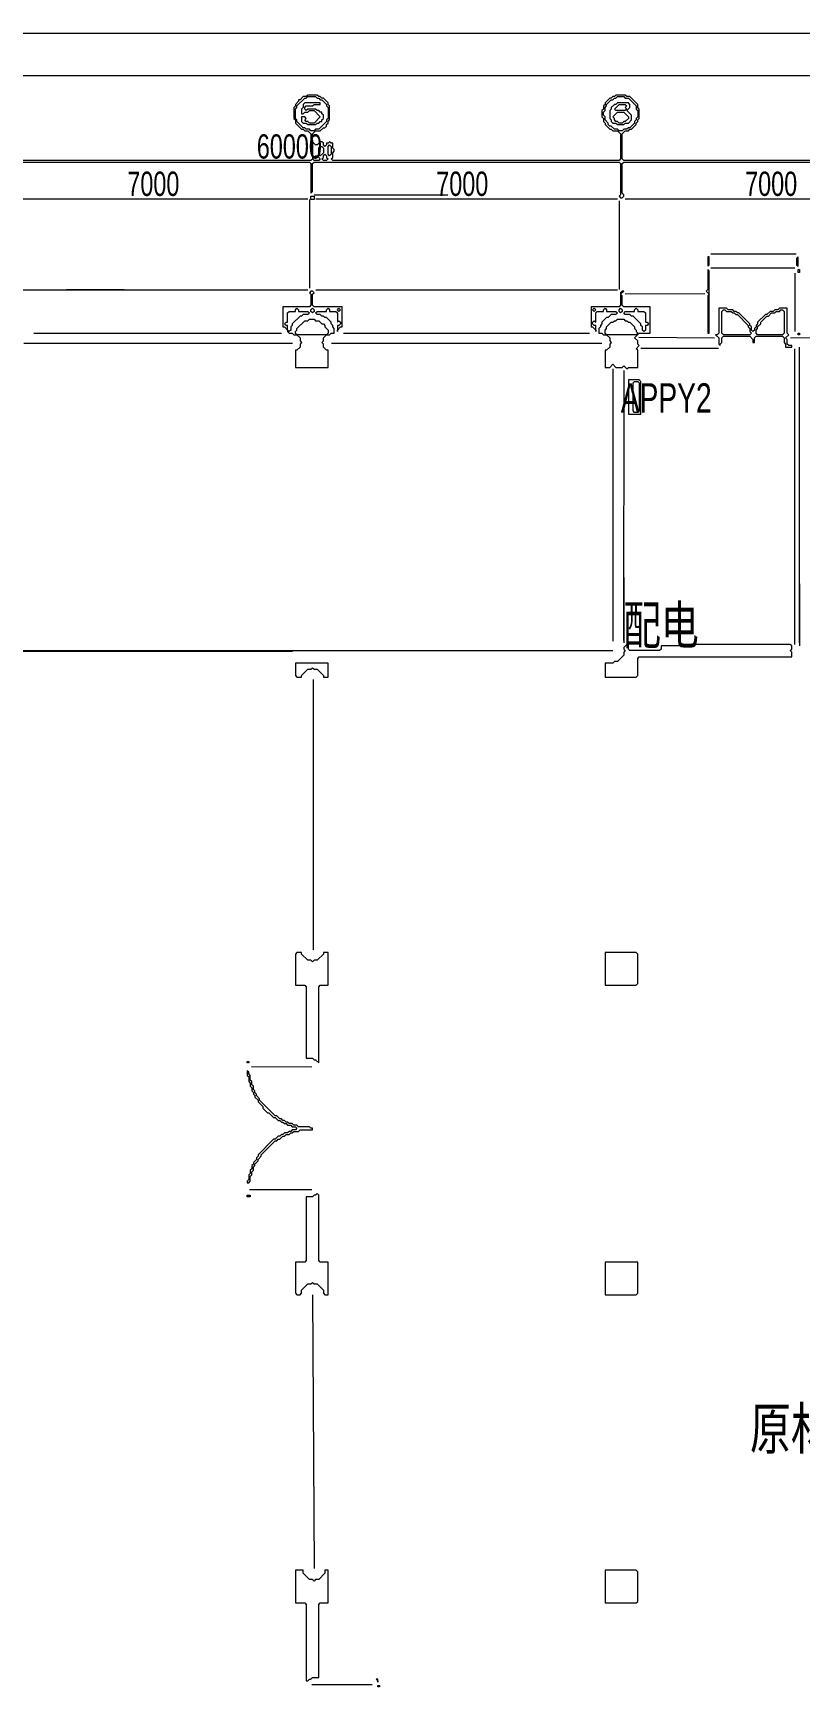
# Model space of a CAD drawing. Extents: x 67 to 3049, y 50 to 1736.
# Drawn here: x 1286 to 1779, y 673 to 1736 of the extents above; entities that cross this region are included whole.
import ezdxf

# ---------------------------------------------------------------- set-up
doc = ezdxf.new("R2010")
doc.units = 0
for name, color, linetype, lineweight in [('OCR_TEXT', 6, 'Continuous', 0), ('TRACE_CURVE', 6, 'Continuous', 0), ('TRACE_STRAIGHT', 5, 'Continuous', 0), ('TRACE_TEXT_SYMBOL', 6, 'Continuous', 0)]:
    doc.layers.add(name, color=color, linetype=linetype, lineweight=lineweight)
doc.styles.add('wqy-unicode', font='wqy-unicode.lff')

msp = doc.modelspace()

# ---------------------------------------------------------------- linework, layer by layer
at = {"layer": 'TRACE_CURVE', "color": 6}
for points in [[(1479, 1656), (1479, 1659), (1480, 1660), (1480, 1661), (1479, 1662), (1479, 1665), (1478, 1665), (1477, 1666), (1476, 1665), (1475, 1665), (1475, 1664), (1474, 1663), (1473, 1664), (1473, 1665), (1472, 1666), (1471, 1666), (1469, 1664), (1468, 1664), (1466, 1666), (1466, 1671), (1468, 1673), (1471, 1673), (1473, 1675), (1474, 1675), (1475, 1676), (1475, 1677), (1476, 1678), (1476, 1679), (1477, 1680), (1477, 1689), (1476, 1690), (1476, 1691), (1473, 1694), (1472, 1694), (1471, 1695), (1470, 1695), (1469, 1696), (1463, 1696), (1462, 1695), (1460, 1695), (1458, 1693), (1457, 1693), (1457, 1692), (1455, 1690), (1455, 1689), (1454, 1688), (1454, 1681), (1455, 1680), (1455, 1678), (1459, 1674), (1460, 1674), (1461, 1673), (1463, 1673), (1465, 1671), (1465, 1668), (1466, 1667), (1466, 1655), (1465, 1654), (1269, 1654)], [(1861, 1654), (1666, 1654), (1665, 1655), (1665, 1671), (1667, 1673), (1669, 1673), (1670, 1674), (1671, 1674), (1674, 1677), (1674, 1678), (1675, 1679), (1675, 1680), (1676, 1681), (1676, 1687), (1675, 1688), (1675, 1690), (1670, 1695), (1668, 1695), (1667, 1696), (1661, 1696), (1660, 1695), (1659, 1695), (1658, 1694), (1657, 1694), (1654, 1691), (1654, 1690), (1653, 1689), (1653, 1687), (1652, 1686), (1652, 1682), (1653, 1681), (1653, 1679), (1654, 1678), (1654, 1677), (1657, 1674), (1658, 1674), (1659, 1673), (1662, 1673), (1664, 1671), (1664, 1655), (1663, 1654), (1479, 1654), (1478, 1655), (1479, 1656)], [(1269, 1653), (1464, 1653), (1465, 1652), (1465, 1633), (1466, 1634), (1466, 1652), (1467, 1653), (1663, 1653), (1664, 1652), (1664, 1632), (1663, 1631), (1664, 1630), (1665, 1630), (1666, 1631), (1666, 1632), (1665, 1633), (1665, 1652), (1666, 1653), (1861, 1653)]]:
    msp.add_lwpolyline(points, dxfattribs=at)
for points in [[(1462, 1694), (1463, 1695), (1468, 1695), (1469, 1694), (1470, 1694), (1471, 1693), (1472, 1693), (1475, 1690), (1475, 1689), (1476, 1688), (1476, 1681), (1475, 1680), (1475, 1679), (1470, 1674), (1468, 1674), (1467, 1673), (1465, 1673), (1464, 1674), (1462, 1674), (1461, 1675), (1460, 1675), (1456, 1679), (1456, 1680), (1455, 1681), (1455, 1687), (1456, 1688), (1456, 1689), (1461, 1694)], [(1661, 1694), (1662, 1695), (1666, 1695), (1667, 1694), (1669, 1694), (1674, 1689), (1674, 1687), (1675, 1686), (1675, 1682), (1674, 1681), (1674, 1680), (1673, 1679), (1673, 1678), (1670, 1675), (1669, 1675), (1668, 1674), (1666, 1674), (1665, 1673), (1663, 1673), (1662, 1674), (1660, 1674), (1658, 1676), (1657, 1676), (1656, 1677), (1656, 1678), (1654, 1680), (1654, 1682), (1653, 1683), (1653, 1685), (1654, 1686), (1654, 1688), (1655, 1689), (1655, 1690), (1658, 1693), (1659, 1693), (1660, 1694)], [(1470, 1662), (1471, 1663), (1472, 1663), (1473, 1662), (1473, 1659), (1471, 1657), (1470, 1658)], [(1476, 1663), (1477, 1664), (1478, 1663), (1478, 1658), (1477, 1657), (1476, 1658)], [(1468, 1657), (1469, 1657), (1471, 1655), (1470, 1654), (1467, 1654), (1466, 1655)], [(1473, 1657), (1474, 1658), (1475, 1657), (1475, 1656), (1476, 1655), (1475, 1654), (1473, 1654), (1472, 1655), (1473, 1656)]]:
    msp.add_lwpolyline(points, close=True, dxfattribs=at)
at = {"layer": 'TRACE_STRAIGHT', "color": 5}
for p, q in [((68.1, 1735.9), (3046.9, 1735.9)), ((138.1, 1708.7), (3020.6, 1708.7)), ((1270.6, 1629.3), (1463.1, 1629.3)), ((1464, 1629), (1464, 1572)), ((1467, 1632), (1553, 1632)), ((1468.1, 1629.3), (1661.9, 1629.3)), ((1663, 1628), (1663, 1571)), ((1666.9, 1629.3), (1858.1, 1629.3)), ((1721.9, 1594), (1776.9, 1593.9)), ((1722, 1585), (1776, 1585)), ((1776.1, 1544.1), (1776.1, 1581.6)), ((1269.4, 1570.9), (1463.1, 1570.9)), ((1308, 1571), (1345, 1571)), ((1468.1, 1570.9), (1661.9, 1570.8)), ((1666.9, 1568.3), (1718.1, 1568.4)), ((1287, 1543), (1446, 1543)), ((1486, 1543), (1644, 1543)), ((1280.6, 1536.6), (1453.1, 1536.6)), ((1478.1, 1536.6), (1651.9, 1536.6)), ((1675.6, 1540.4), (1724.4, 1540)), ((1676.9, 1533.3), (1726.9, 1533.3)), ((1773.1, 1540.1), (1850.6, 1540.3)), ((1775.9, 1342.9), (1775.9, 1532.9)), ((1779, 1344.1), (1779, 1534.1)), ((1659, 1520), (1659, 1345)), ((1666, 1345.4), (1666.2, 1519.1)), ((1666, 1386), (1666, 1344)), ((1779, 1382), (1779, 1342)), ((872, 1339), (1659, 1339)), ((1279.4, 1338.6), (1453.1, 1338.6)), ((1466.4, 1320.4), (1466.4, 1146.6)), ((1426.9, 1071.7), (1465.6, 1071.6)), ((1425.6, 992.6), (1465.6, 992.7)), ((1466, 925), (1467, 749)), ((1465.6, 674.5), (1504.4, 674.6))]:
    msp.add_line(p, q, dxfattribs=at)
at = {"layer": 'TRACE_TEXT_SYMBOL', "color": 6}
for points in [[(1461, 1691), (1460, 1690), (1460, 1688), (1459, 1687), (1459, 1684), (1460, 1684), (1461, 1685), (1463, 1685), (1464, 1686), (1467, 1686), (1471, 1682), (1467, 1678), (1464, 1678), (1463, 1679), (1462, 1679), (1461, 1680), (1462, 1681), (1461, 1682), (1459, 1682), (1459, 1679), (1460, 1678), (1462, 1678), (1463, 1677), (1468, 1677), (1469, 1678), (1470, 1678), (1471, 1679), (1472, 1679), (1472, 1680), (1473, 1681), (1473, 1683), (1472, 1684), (1472, 1685), (1471, 1685), (1470, 1686), (1469, 1686), (1468, 1687), (1463, 1687), (1462, 1686), (1461, 1687), (1461, 1688), (1462, 1689), (1466, 1689), (1467, 1690), (1471, 1690), (1471, 1691)], [(1662, 1691), (1661, 1690), (1660, 1690), (1658, 1688), (1658, 1687), (1657, 1686), (1657, 1681), (1658, 1680), (1658, 1679), (1659, 1678), (1661, 1678), (1662, 1677), (1666, 1677), (1667, 1678), (1669, 1678), (1671, 1680), (1671, 1683), (1668, 1686), (1670, 1688), (1670, 1690), (1669, 1691)], [(1663, 1690), (1667, 1690), (1668, 1689), (1667, 1688), (1668, 1687), (1667, 1686), (1661, 1686), (1660, 1687)], [(1662, 1685), (1666, 1685), (1669, 1682), (1669, 1681), (1667, 1679), (1666, 1679), (1665, 1678), (1663, 1678), (1662, 1679), (1661, 1679), (1660, 1680), (1660, 1681), (1659, 1682)], [(1465, 1631), (1467, 1631), (1467, 1629), (1465, 1629)], [(1720, 1584), (1720, 1571), (1719, 1570), (1721, 1568), (1720, 1567), (1720, 1543), (1721, 1543), (1721, 1583)], [(1720, 1592), (1720, 1586), (1721, 1587), (1721, 1592)], [(1778, 1592), (1777, 1591), (1777, 1587), (1778, 1586)], [(1778, 1584), (1779, 1584), (1779, 1582), (1778, 1582)], [(1455, 1558), (1456, 1559), (1457, 1558), (1457, 1557), (1463, 1557), (1464, 1556), (1463, 1555), (1460, 1555), (1459, 1554), (1458, 1554), (1453, 1549), (1453, 1548), (1452, 1547), (1452, 1545), (1451, 1544), (1450, 1545), (1450, 1548), (1449, 1548), (1448, 1549), (1449, 1550), (1450, 1550), (1450, 1556), (1451, 1557), (1455, 1557)], [(1463, 1551), (1464, 1552), (1467, 1552), (1468, 1551), (1470, 1551), (1472, 1549), (1473, 1549), (1474, 1548), (1474, 1547), (1476, 1545), (1476, 1543), (1475, 1542), (1456, 1542), (1455, 1543), (1455, 1544), (1456, 1545), (1456, 1546), (1461, 1551)], [(1465, 1558), (1466, 1559), (1467, 1558), (1467, 1557), (1466, 1556), (1465, 1557)], [(1482, 1558), (1483, 1559), (1484, 1558), (1483, 1557)], [(1646, 1558), (1647, 1559), (1648, 1558), (1647, 1557)], [(1661, 1551), (1662, 1552), (1666, 1552), (1667, 1551), (1668, 1551), (1669, 1550), (1670, 1550), (1673, 1547), (1673, 1546), (1674, 1545), (1674, 1544), (1675, 1543), (1674, 1542), (1655, 1542), (1654, 1543), (1654, 1545), (1655, 1546), (1655, 1547), (1658, 1550), (1659, 1550), (1660, 1551)], [(1663, 1558), (1664, 1559), (1665, 1558), (1665, 1557), (1664, 1556), (1663, 1557)], [(1673, 1558), (1674, 1559), (1675, 1558), (1675, 1557), (1679, 1557), (1680, 1556), (1680, 1550), (1681, 1550), (1682, 1549), (1681, 1548), (1680, 1548), (1680, 1545), (1679, 1544), (1678, 1545), (1678, 1547), (1677, 1548), (1677, 1549), (1672, 1554), (1671, 1554), (1670, 1555), (1667, 1555), (1666, 1556), (1667, 1557), (1673, 1557)], [(1727, 1559), (1727, 1543), (1726, 1542), (1725, 1542), (1727, 1540), (1727, 1536), (1728, 1535), (1728, 1536), (1729, 1537), (1729, 1540), (1730, 1541), (1747, 1541), (1749, 1539), (1749, 1537), (1750, 1537), (1750, 1540), (1751, 1541), (1768, 1541), (1769, 1540), (1769, 1537), (1770, 1536), (1770, 1534), (1774, 1534), (1774, 1535), (1772, 1535), (1771, 1536), (1771, 1539), (1770, 1540), (1772, 1542), (1771, 1543), (1771, 1559), (1766, 1559), (1765, 1558), (1763, 1558), (1762, 1557), (1760, 1557), (1758, 1555), (1757, 1555), (1752, 1550), (1752, 1549), (1751, 1548), (1751, 1547), (1750, 1546), (1750, 1545), (1749, 1544), (1748, 1545), (1748, 1547), (1747, 1548), (1747, 1549), (1740, 1556), (1739, 1556), (1738, 1557), (1737, 1557), (1736, 1558), (1733, 1558), (1732, 1559)], [(1729, 1557), (1730, 1558), (1731, 1558), (1732, 1557), (1735, 1557), (1736, 1556), (1737, 1556), (1738, 1555), (1739, 1555), (1746, 1548), (1746, 1547), (1747, 1546), (1747, 1544), (1748, 1543), (1747, 1542), (1730, 1542), (1729, 1543)], [(1766, 1557), (1767, 1558), (1768, 1558), (1769, 1557), (1769, 1543), (1768, 1542), (1752, 1542), (1751, 1543), (1751, 1545), (1752, 1546), (1752, 1547), (1754, 1549), (1754, 1550), (1758, 1554), (1759, 1554), (1761, 1556), (1763, 1556), (1764, 1557)], [(1778, 1543), (1779, 1543), (1779, 1542), (1778, 1542)], [(1669, 1513), (1669, 1491), (1677, 1491), (1677, 1512), (1676, 1513)], [(1672, 1511), (1673, 1512), (1675, 1512), (1676, 1511), (1676, 1493), (1675, 1492), (1673, 1492), (1672, 1493)], [(1668, 1343), (1666, 1341), (1666, 1340), (1667, 1339), (1666, 1338), (1666, 1336), (1662, 1332), (1660, 1332), (1659, 1331), (1654, 1331), (1654, 1322), (1674, 1322), (1675, 1323), (1675, 1334), (1676, 1335), (1774, 1335), (1774, 1338), (1773, 1339), (1774, 1340), (1774, 1342), (1773, 1343), (1707, 1343), (1706, 1342), (1690, 1342), (1690, 1340), (1689, 1339), (1670, 1339), (1669, 1340), (1669, 1343)], [(1455, 1331), (1455, 1323), (1456, 1322), (1459, 1322), (1459, 1323), (1463, 1327), (1465, 1327), (1466, 1328), (1467, 1327), (1469, 1327), (1473, 1323), (1473, 1322), (1476, 1322), (1476, 1331)], [(1456, 1145), (1455, 1144), (1455, 1124), (1461, 1124), (1462, 1123), (1462, 1077), (1466, 1077), (1467, 1076), (1468, 1076), (1470, 1074), (1470, 1123), (1471, 1124), (1476, 1124), (1476, 1145), (1473, 1145), (1473, 1144), (1469, 1140), (1467, 1140), (1466, 1139), (1465, 1140), (1463, 1140), (1459, 1144), (1459, 1145)], [(1654, 1145), (1654, 1124), (1674, 1124), (1675, 1125), (1675, 1144), (1674, 1145)], [(1424, 1075), (1425, 1075), (1425, 1074), (1424, 1074)], [(1424, 989), (1426, 989), (1426, 988), (1424, 988)], [(1469, 990), (1468, 989), (1467, 989), (1466, 988), (1462, 988), (1462, 947), (1461, 946), (1455, 946), (1455, 926), (1456, 925), (1458, 925), (1459, 926), (1459, 928), (1463, 932), (1465, 932), (1466, 933), (1467, 932), (1469, 932), (1473, 928), (1473, 926), (1474, 925), (1476, 925), (1476, 946), (1471, 946), (1470, 947), (1470, 989)], [(1654, 946), (1654, 925), (1674, 925), (1675, 926), (1675, 946)], [(1455, 748), (1455, 727), (1461, 727), (1462, 726), (1462, 677), (1463, 677), (1464, 678), (1465, 678), (1466, 679), (1470, 679), (1470, 726), (1471, 727), (1476, 727), (1476, 748), (1474, 748), (1474, 746), (1470, 742), (1468, 742), (1467, 741), (1466, 742), (1464, 742), (1460, 746), (1460, 748)], [(1654, 748), (1654, 727), (1674, 727), (1675, 728), (1675, 747), (1674, 748)], [(1507, 678), (1508, 677), (1508, 676), (1508, 678)], [(1508, 674), (1509, 674), (1509, 673), (1508, 673)]]:
    msp.add_lwpolyline(points, close=True, dxfattribs=at)
for points in [[(1465, 1570), (1464, 1569), (1465, 1568), (1465, 1561), (1464, 1560), (1447, 1560), (1447, 1547), (1448, 1547), (1450, 1545), (1450, 1544), (1451, 1543), (1453, 1543), (1454, 1542), (1456, 1542), (1458, 1540), (1458, 1538), (1459, 1537), (1458, 1536), (1458, 1534), (1456, 1532), (1455, 1532), (1455, 1521), (1476, 1521), (1476, 1532), (1475, 1532), (1473, 1534), (1473, 1536), (1472, 1537), (1473, 1538), (1473, 1540), (1475, 1542), (1477, 1542), (1478, 1543), (1480, 1543), (1480, 1546), (1479, 1547), (1479, 1548), (1478, 1549), (1478, 1550), (1475, 1553), (1474, 1553), (1473, 1554), (1472, 1554), (1471, 1555), (1469, 1555), (1468, 1556), (1469, 1557), (1475, 1557), (1475, 1558), (1476, 1559), (1477, 1558), (1477, 1557), (1481, 1557), (1482, 1556), (1482, 1550), (1483, 1551), (1484, 1550), (1484, 1549), (1483, 1548), (1482, 1548), (1482, 1544), (1482, 1545), (1484, 1547), (1485, 1547)], [(1485, 1547), (1485, 1560), (1467, 1560), (1466, 1561), (1466, 1568), (1467, 1569), (1466, 1570), (1465, 1570)], [(1665, 1570), (1664, 1569), (1664, 1561), (1663, 1560), (1645, 1560), (1645, 1547), (1646, 1547), (1648, 1545), (1648, 1544), (1648, 1548), (1647, 1548), (1646, 1549), (1646, 1550), (1647, 1551), (1648, 1550), (1648, 1556), (1649, 1557), (1653, 1557), (1653, 1558), (1654, 1559), (1655, 1558), (1655, 1557), (1661, 1557), (1662, 1556), (1661, 1555), (1658, 1555), (1656, 1553), (1655, 1553), (1652, 1550), (1652, 1549), (1651, 1548), (1651, 1547), (1650, 1546), (1650, 1543), (1652, 1543), (1653, 1542), (1655, 1542), (1657, 1540), (1657, 1538), (1658, 1537), (1657, 1536), (1657, 1534), (1655, 1532), (1654, 1532), (1654, 1521), (1657, 1521), (1659, 1523), (1661, 1521), (1665, 1521), (1666, 1522), (1668, 1520), (1669, 1521), (1675, 1521), (1675, 1532), (1674, 1533), (1676, 1535), (1675, 1536), (1675, 1538), (1673, 1540), (1676, 1543), (1683, 1543), (1683, 1560), (1666, 1560), (1665, 1561)], [(1665, 1561), (1665, 1567), (1664, 1568), (1666, 1570), (1665, 1570)], [(1424, 1069), (1424, 1066), (1425, 1065), (1425, 1062), (1426, 1061), (1426, 1059), (1427, 1058), (1427, 1056), (1428, 1055), (1428, 1054), (1429, 1053), (1429, 1052), (1431, 1050), (1431, 1049), (1434, 1046), (1434, 1045), (1437, 1042), (1438, 1042), (1441, 1039), (1442, 1039), (1444, 1037), (1445, 1037), (1446, 1036), (1447, 1036), (1448, 1035), (1449, 1035), (1450, 1034), (1452, 1034), (1453, 1033), (1455, 1033), (1456, 1032), (1455, 1031), (1453, 1031), (1452, 1030), (1451, 1030), (1450, 1029), (1448, 1029), (1447, 1028), (1446, 1028), (1445, 1027), (1444, 1027), (1442, 1025), (1441, 1025), (1431, 1015), (1431, 1014), (1430, 1013), (1430, 1012), (1428, 1010), (1428, 1009), (1427, 1008), (1427, 1006), (1426, 1005), (1426, 1003), (1425, 1002), (1425, 999), (1424, 998), (1424, 997), (1425, 997), (1426, 998), (1426, 1001), (1427, 1002), (1427, 1004), (1428, 1005), (1428, 1007)], [(1428, 1007), (1429, 1008), (1429, 1009), (1431, 1011), (1431, 1012), (1433, 1014), (1433, 1015), (1442, 1024), (1443, 1024), (1444, 1025), (1445, 1025), (1447, 1027), (1448, 1027), (1449, 1028), (1451, 1028), (1452, 1029), (1453, 1029), (1454, 1030), (1457, 1030), (1458, 1031), (1466, 1031), (1466, 1032), (1465, 1032), (1464, 1033), (1457, 1033), (1456, 1034), (1454, 1034), (1453, 1035), (1451, 1035), (1450, 1036), (1449, 1036), (1448, 1037), (1447, 1037), (1446, 1038), (1445, 1038), (1443, 1040), (1442, 1040), (1432, 1050), (1432, 1051), (1430, 1053), (1430, 1054), (1429, 1055), (1429, 1056), (1428, 1057), (1428, 1059), (1427, 1060), (1427, 1062), (1426, 1063), (1426, 1066), (1425, 1067), (1425, 1068), (1424, 1069)]]:
    msp.add_lwpolyline(points, dxfattribs=at)

# ---------------------------------------------------------------- texts
at = {"layer": 'OCR_TEXT', "color": 6, "style": 'wqy-unicode', "width": 0.72}
for s, height, p in [('60000', 15.62, (1430.2, 1655.2)), ('7000', 15.62, (1347, 1631.2)), ('7000', 15.62, (1545.5, 1631.2)), ('7000', 15.62, (1744, 1631.2)), ('APPY2', 18.81, (1664.1, 1492)), ('配电', 24.73, (1665.6, 1343.1)), ('原材中转库', 26.77, (1747.1, 825.7))]:
    msp.add_text(s, height=height, dxfattribs=at).set_placement(p)

doc.saveas('drawing.dxf')
